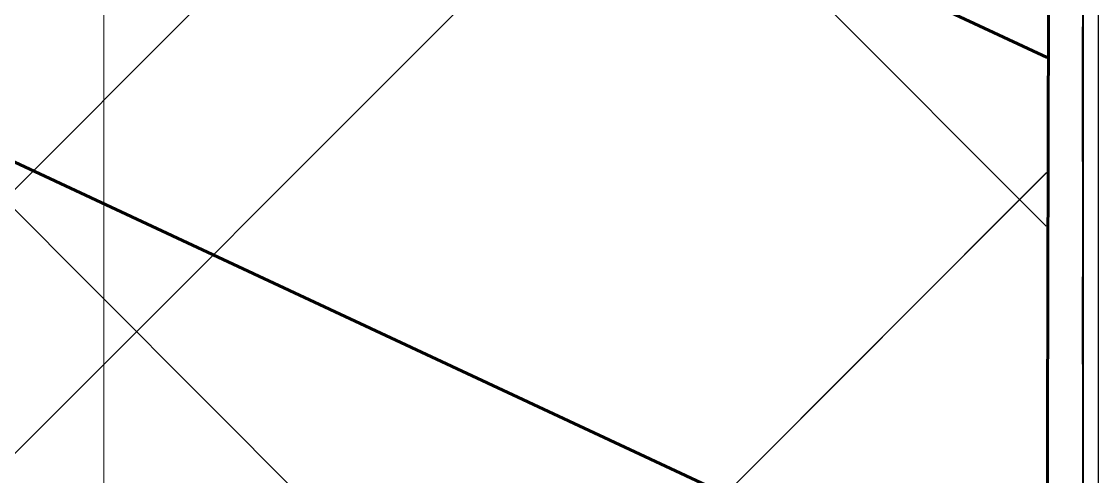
# Model space of a CAD drawing. Header units: millimetres. Extents: x -164500 to 426394, y -23753 to 102118.
# Drawn here: x 105766 to 107195, y 7042 to 7645 of the extents above; entities that cross this region are included whole.
import ezdxf

# ---------------------------------------------------------------- set-up
doc = ezdxf.new("R2010")
doc.units = ezdxf.units.MM
for name, color, linetype, lineweight in [('0) шлифовка', 5, 'Continuous', 60), ('1.4) Плинтус ПЛ-4', 6, 'Continuous', 60), ('5.2) Л-1 Линолеум', 100, 'Continuous', 30), ('7.1) НЗ Стяжка на теплый пол', 160, 'Continuous', 30), ('A-FLOR', 7, 'Continuous', 9), ('A-GENM-3', 7, 'Continuous', 5), ('Оси', 7, 'Continuous', 9)]:
    doc.layers.add(name, color=color, linetype=linetype, lineweight=lineweight)
doc.layers.add('2) защита вин плитк', color=6, linetype='Continuous')
doc.layers.add('3.2.1) Нал-ой пол 4 вып', color=3, linetype='Continuous')

# ---------------------------------------------------------------- blocks, each defined once
blk = doc.blocks.new('Рисунок_горы - Рисунок_горы-31934381-Объем проектирования 1 этажа')
at = {"layer": 'A-GENM-3'}
for p, q in [((107109, 10341.4), (107109, 6202.7)), ((107109, 7185.3), (107109, 7981.1)), ((107109, 7726), (107109, 7712.6)), ((107109, 7402.7), (107109, 7707.3)), ((107109, 7707.3), (107109, 7402.7))]:
    blk.add_line(p, q, dxfattribs=at)
for points, knots in [([(107109, 7835.6), (107109, 7835.6), (107109, 7817.1), (107109, 7793.7), (107109, 7777.8)], [0.28057554, 0.28057554, 0.28057554, 0.28057554, 0.28057555, 0.287769784, 0.287769784, 0.287769784, 0.287769784]), ([(107109, 7777.8), (107109, 7777.8), (107109, 7767.9), (107109, 7738.5), (107109, 7726)], [0.287769784, 0.287769784, 0.287769784, 0.287769784, 0.287769794, 0.294964029, 0.294964029, 0.294964029, 0.294964029]), ([(107109, 7712.6), (107109, 7712.6), (107109, 7716), (107109, 7718.5), (107109, 7719.1)], [0.302158273, 0.302158273, 0.302158273, 0.302158273, 0.302158283, 0.305090294, 0.305090294, 0.305090294, 0.305090294]), ([(107109, 7707.3), (107109, 7707.3), (107109, 7709), (107109, 7710.4), (107109, 7711.6)], [0.875, 0.875, 0.875, 0.875, 0.87500001, 0.88713373, 0.88713373, 0.88713373, 0.88713373]), ([(107109, 7426.8), (107109, 7426.8), (107109, 7346.5), (107109, 7313.6), (107109, 7254.1)], [0.0625, 0.0625, 0.0625, 0.0625, 0.06250001, 0.125, 0.125, 0.125, 0.125]), ([(107109, 7343.8), (107109, 7343.8), (107109, 7344), (107109, 7344.2), (107109, 7344.4)], [0.333333333, 0.333333333, 0.333333333, 0.333333333, 0.333333343, 0.337540582, 0.337540582, 0.337540582, 0.337540582]), ([(107109, 7321.6), (107109, 7321.6), (107109, 7315.3), (107109, 7310.5), (107109, 7307)], [0.16666667, 0.16666667, 0.16666667, 0.16666667, 0.16666668, 0.19022638, 0.19022638, 0.19022638, 0.19022638]), ([(107109, 7254.1), (107109, 7254.1), (107109, 7247.9), (107109, 7227.3), (107109, 7222.2)], [0.125, 0.125, 0.125, 0.125, 0.12500001, 0.1875, 0.1875, 0.1875, 0.1875]), ([(107109, 7222.2), (107109, 7222.2), (107109, 7220.6), (107109, 7219.4), (107109, 7218.6)], [0.1875, 0.1875, 0.1875, 0.1875, 0.18750001, 0.195703695, 0.195703695, 0.195703695, 0.195703695]), ([(107109, 7196.7), (107109, 7196.7), (107109, 7135.5), (107109, 7087.7), (107109, 6990)], [0.25, 0.25, 0.25, 0.25, 0.25000001, 0.3125, 0.3125, 0.3125, 0.3125])]:
    blk.add_open_spline(points, degree=3, knots=knots, dxfattribs=at)
for points in [[(107109, 7719.1), (107109, 7718.4), (107109, 7714.9), (107109, 7707.3)], [(107109, 7712.6), (107109, 7681.9), (107109, 7475.8), (107109, 7426.8)], [(107109, 7423.4), (107109, 7402.3), (107109, 7347.3), (107109, 7321.6)], [(107109, 7356.4), (107109, 7357), (107109, 7357.6), (107109, 7358.3)], [(107109, 7312.4), (107109, 7320.8), (107109, 7332.3), (107109, 7343.8)], [(107109, 7213.5), (107109, 7211.2), (107109, 7206.7), (107109, 7196.7)], [(107109, 7183.1), (107109, 7183.1), (107109, 7183.1), (107109, 7183.1)], [(107109, 7183.1), (107109, 7183.1), (107109, 7183.1), (107109, 7183.1)], [(107109, 7183.1), (107109, 7183.1), (107109, 7183.1), (107109, 7183.1)], [(107109, 7183.1), (107109, 7183.1), (107109, 7183.1), (107109, 7183.1)], [(107109, 7183.1), (107109, 7183.1), (107109, 7183.1), (107109, 7183.1)], [(107109, 7183), (107109, 7183.1), (107109, 7183.1), (107109, 7183.1)], [(107109, 7183), (107109, 7183), (107109, 7183), (107109, 7183)], [(107109, 7183), (107109, 7183), (107109, 7183), (107109, 7183)], [(107109, 7183), (107109, 7183), (107109, 7183), (107109, 7183)], [(107109, 7183), (107109, 7183), (107109, 7183), (107109, 7183)], [(107109, 7183), (107109, 7183), (107109, 7183), (107109, 7183)], [(107109, 7182.9), (107109, 7182.9), (107109, 7183), (107109, 7183)], [(107109, 7182.9), (107109, 7182.9), (107109, 7182.9), (107109, 7182.9)], [(107109, 7182.9), (107109, 7182.9), (107109, 7182.9), (107109, 7182.9)], [(107109, 7182.8), (107109, 7182.9), (107109, 7182.9), (107109, 7182.9)], [(107109, 7182.8), (107109, 7182.8), (107109, 7182.8), (107109, 7182.8)], [(107109, 7182.8), (107109, 7182.8), (107109, 7182.8), (107109, 7182.8)], [(107109, 7182.6), (107109, 7182.7), (107109, 7182.7), (107109, 7182.8)], [(107109, 7182.5), (107109, 7182.6), (107109, 7182.6), (107109, 7182.6)], [(107109, 7182.5), (107109, 7182.5), (107109, 7182.5), (107109, 7182.5)], [(107109, 7182.5), (107109, 7182.5), (107109, 7182.5), (107109, 7182.5)], [(107109, 7182.5), (107109, 7182.5), (107109, 7182.5), (107109, 7182.5)], [(107109, 7182.5), (107109, 7182.5), (107109, 7182.5), (107109, 7182.5)], [(107109, 7182.2), (107109, 7182.3), (107109, 7182.4), (107109, 7182.5)], [(107109, 7182.2), (107109, 7182.2), (107109, 7182.2), (107109, 7182.2)], [(107109, 7182.2), (107109, 7182.2), (107109, 7182.2), (107109, 7182.2)], [(107109, 7182.2), (107109, 7182.2), (107109, 7182.2), (107109, 7182.2)], [(107109, 7182.2), (107109, 7182.2), (107109, 7182.2), (107109, 7182.2)], [(107109, 7182.2), (107109, 7182.2), (107109, 7182.2), (107109, 7182.2)], [(107109, 7182.2), (107109, 7182.2), (107109, 7182.2), (107109, 7182.2)], [(107109, 7182.2), (107109, 7182.2), (107109, 7182.2), (107109, 7182.2)], [(107109, 7182.1), (107109, 7182.2), (107109, 7182.2), (107109, 7182.2)], [(107109, 7182.1), (107109, 7182.1), (107109, 7182.1), (107109, 7182.1)], [(107109, 7182.1), (107109, 7182.1), (107109, 7182.1), (107109, 7182.1)], [(107109, 7182.1), (107109, 7182.1), (107109, 7182.1), (107109, 7182.1)], [(107109, 7182), (107109, 7182.1), (107109, 7182.1), (107109, 7182.1)], [(107109, 7182), (107109, 7182), (107109, 7182), (107109, 7182)], [(107109, 7182), (107109, 7182), (107109, 7182), (107109, 7182)], [(107109, 7182), (107109, 7182), (107109, 7182), (107109, 7182)], [(107109, 7181.9), (107109, 7181.9), (107109, 7181.9), (107109, 7182)], [(107109, 7181.9), (107109, 7181.9), (107109, 7181.9), (107109, 7181.9)], [(107109, 7181.9), (107109, 7181.9), (107109, 7181.9), (107109, 7181.9)], [(107109, 7181.9), (107109, 7181.9), (107109, 7181.9), (107109, 7181.9)], [(107109, 7181.9), (107109, 7181.9), (107109, 7181.9), (107109, 7181.9)], [(107109, 7181.8), (107109, 7181.8), (107109, 7181.9), (107109, 7181.9)], [(107109, 7181.8), (107109, 7181.8), (107109, 7181.8), (107109, 7181.8)], [(107109, 7181.8), (107109, 7181.8), (107109, 7181.8), (107109, 7181.8)], [(107109, 7181.8), (107109, 7181.8), (107109, 7181.8), (107109, 7181.8)], [(107109, 7181.8), (107109, 7181.8), (107109, 7181.8), (107109, 7181.8)], [(107109, 7181.8), (107109, 7181.8), (107109, 7181.8), (107109, 7181.8)], [(107109, 7181.8), (107109, 7181.8), (107109, 7181.8), (107109, 7181.8)], [(107109, 7181.8), (107109, 7181.8), (107109, 7181.8), (107109, 7181.8)], [(107109, 7181.8), (107109, 7181.8), (107109, 7181.8), (107109, 7181.8)], [(107109, 7181.1), (107109, 7181.3), (107109, 7181.6), (107109, 7181.8)], [(107109, 7181.1), (107109, 7181.1), (107109, 7181.1), (107109, 7181.1)], [(107109, 7181.1), (107109, 7181.1), (107109, 7181.1), (107109, 7181.1)], [(107109, 7181.1), (107109, 7181.1), (107109, 7181.1), (107109, 7181.1)], [(107109, 7181.1), (107109, 7181.1), (107109, 7181.1), (107109, 7181.1)], [(107109, 7181.1), (107109, 7181.1), (107109, 7181.1), (107109, 7181.1)], [(107109, 7181), (107109, 7181), (107109, 7181), (107109, 7181.1)], [(107109, 7181), (107109, 7181), (107109, 7181), (107109, 7181)], [(107109, 7181), (107109, 7181), (107109, 7181), (107109, 7181)], [(107109, 7181), (107109, 7181), (107109, 7181), (107109, 7181)], [(107109, 7181), (107109, 7181), (107109, 7181), (107109, 7181)], [(107109, 7180.9), (107109, 7180.9), (107109, 7180.9), (107109, 7181)], [(107109, 7180.9), (107109, 7180.9), (107109, 7180.9), (107109, 7180.9)], [(107109, 7180.9), (107109, 7180.9), (107109, 7180.9), (107109, 7180.9)], [(107109, 7180.8), (107109, 7180.8), (107109, 7180.8), (107109, 7180.9)], [(107109, 7180.7), (107109, 7180.7), (107109, 7180.7), (107109, 7180.8)], [(107109, 7180.7), (107109, 7180.7), (107109, 7180.7), (107109, 7180.7)], [(107109, 7180.5), (107109, 7180.5), (107109, 7180.6), (107109, 7180.7)], [(107109, 7180.4), (107109, 7180.4), (107109, 7180.4), (107109, 7180.5)], [(107109, 7180.3), (107109, 7180.4), (107109, 7180.4), (107109, 7180.4)], [(107109, 7180.3), (107109, 7180.3), (107109, 7180.3), (107109, 7180.3)], [(107109, 7180.3), (107109, 7180.3), (107109, 7180.3), (107109, 7180.3)], [(107109, 7180.3), (107109, 7180.3), (107109, 7180.3), (107109, 7180.3)], [(107109, 7180), (107109, 7180.1), (107109, 7180.2), (107109, 7180.3)], [(107109, 7179.9), (107109, 7179.9), (107109, 7180), (107109, 7180)], [(107109, 7179.9), (107109, 7179.9), (107109, 7179.9), (107109, 7179.9)], [(107109, 7179.9), (107109, 7179.9), (107109, 7179.9), (107109, 7179.9)], [(107109, 7179.9), (107109, 7179.9), (107109, 7179.9), (107109, 7179.9)], [(107109, 7179.9), (107109, 7179.9), (107109, 7179.9), (107109, 7179.9)], [(107109, 7179.9), (107109, 7179.9), (107109, 7179.9), (107109, 7179.9)], [(107109, 7179.9), (107109, 7179.9), (107109, 7179.9), (107109, 7179.9)], [(107109, 7179.8), (107109, 7179.9), (107109, 7179.9), (107109, 7179.9)], [(107109, 7179.8), (107109, 7179.8), (107109, 7179.8), (107109, 7179.8)], [(107109, 7179.8), (107109, 7179.8), (107109, 7179.8), (107109, 7179.8)], [(107109, 7179.8), (107109, 7179.8), (107109, 7179.8), (107109, 7179.8)], [(107109, 7179.7), (107109, 7179.7), (107109, 7179.8), (107109, 7179.8)], [(107109, 7179.6), (107109, 7179.7), (107109, 7179.7), (107109, 7179.7)], [(107109, 7179.6), (107109, 7179.6), (107109, 7179.6), (107109, 7179.6)], [(107109, 7179.6), (107109, 7179.6), (107109, 7179.6), (107109, 7179.6)], [(107109, 7179.5), (107109, 7179.5), (107109, 7179.6), (107109, 7179.6)], [(107109, 7179.5), (107109, 7179.5), (107109, 7179.5), (107109, 7179.5)], [(107109, 7179.5), (107109, 7179.5), (107109, 7179.5), (107109, 7179.5)], [(107109, 7179.5), (107109, 7179.5), (107109, 7179.5), (107109, 7179.5)], [(107109, 7179.5), (107109, 7179.5), (107109, 7179.5), (107109, 7179.5)], [(107109, 7179.5), (107109, 7179.5), (107109, 7179.5), (107109, 7179.5)], [(107109, 7179.4), (107109, 7179.5), (107109, 7179.5), (107109, 7179.5)], [(107109, 7179.4), (107109, 7179.4), (107109, 7179.4), (107109, 7179.4)], [(107109, 7179.4), (107109, 7179.4), (107109, 7179.4), (107109, 7179.4)], [(107109, 7179.4), (107109, 7179.4), (107109, 7179.4), (107109, 7179.4)], [(107109, 7179.4), (107109, 7179.4), (107109, 7179.4), (107109, 7179.4)], [(107109, 7179.4), (107109, 7179.4), (107109, 7179.4), (107109, 7179.4)], [(107109, 7179.4), (107109, 7179.4), (107109, 7179.4), (107109, 7179.4)], [(107109, 7179.4), (107109, 7179.4), (107109, 7179.4), (107109, 7179.4)], [(107109, 7178.5), (107109, 7178.8), (107109, 7179.1), (107109, 7179.4)], [(107109, 7178.5), (107109, 7178.5), (107109, 7178.5), (107109, 7178.5)], [(107109, 7178.5), (107109, 7178.5), (107109, 7178.5), (107109, 7178.5)], [(107109, 7178.5), (107109, 7178.5), (107109, 7178.5), (107109, 7178.5)], [(107109, 7178.4), (107109, 7178.4), (107109, 7178.4), (107109, 7178.5)], [(107109, 7178.4), (107109, 7178.4), (107109, 7178.4), (107109, 7178.4)], [(107109, 7178.4), (107109, 7178.4), (107109, 7178.4), (107109, 7178.4)]]:
    blk.add_open_spline(points, degree=3, dxfattribs=at)

msp = doc.modelspace()

# ---------------------------------------------------------------- hatches: boundary and pattern name
at = {"layer": '0) шлифовка', "true_color": 0x2776bb}
h = msp.add_hatch(dxfattribs=at)
h.set_pattern_fill('ANSI31', color=152, scale=222, angle=110)
h.paths.add_polyline_path([(107122.766, 5322.081), (107116.733, 5322.095), (107117.829, 5788.936), (107129.595, 8231.556), (107131.123, 8882.194), (107131.12, 8883.103), (107125.092, 8883.118), (107128.012, 10127.027), (101695.702, 10139.779), (101695.702, 5042.938), (101675.702, 2948.652), (101675.702, 2843.938), (101683.702, 2843.938), (101683.702, 2788.938), (101754.702, 2788.938), (101754.702, 2728.938), (101724.702, 2728.938), (101674.702, 2738.938), (101674.702, 2773.938), (101666.702, 2773.938), (101666.702, 2788.938), (101618.804, 2788.938), (101613.161, 384.938), (101633.702, 384.938), (101633.702, 1388.938), (101634.702, 1388.938), (101666.702, 1388.938), (101666.702, 1403.938), (101674.702, 1438.938), (101724.702, 1438.938), (101724.702, 1448.938), (101754.702, 1448.938), (101754.702, 1388.938), (101683.702, 1388.938), (101683.702, 1333.938), (101675.702, 384.938), (101935.702, 384.938), (101935.702, 34.938), (102944.702, 34.938), (105244.702, 34.938), (105510.35, 34.938), (105510.908, 272.796), (105573.702, 272.649), (105573.702, 384.938), (106095.702, 384.938), (106095.702, 34.938), (106294.702, 34.938), (107110.354, 34.938), (107110.952, 289.481), (107110.959, 292.698), (107116.121, 2491.552), (107116.667, 2724.096), (107110.635, 2724.111), (107111.566, 3120.882)])
at = {"layer": '2) защита вин плитк'}
h = msp.add_hatch(dxfattribs=at)
h.set_pattern_fill('ANSI31', color=256, scale=222)
h.paths.add_polyline_path([(107122.766, 5322.081), (107116.733, 5322.095), (107117.829, 5788.936), (107129.595, 8231.556), (107131.123, 8882.194), (107131.12, 8883.103), (107125.092, 8883.118), (107128.012, 10127.027), (101695.702, 10139.779), (101695.702, 5042.938), (101675.702, 2948.652), (101675.702, 2843.938), (101683.702, 2843.938), (101683.702, 2788.938), (101754.702, 2788.938), (101754.702, 2728.938), (101724.702, 2728.938), (101674.702, 2738.938), (101674.702, 2773.938), (101666.702, 2773.938), (101666.702, 2788.938), (101618.804, 2788.938), (101613.161, 384.938), (101633.702, 384.938), (101633.702, 1388.938), (101634.702, 1388.938), (101666.702, 1388.938), (101666.702, 1403.938), (101674.702, 1438.938), (101724.702, 1438.938), (101724.702, 1448.938), (101754.702, 1448.938), (101754.702, 1388.938), (101683.702, 1388.938), (101683.702, 1333.938), (101675.702, 384.938), (101935.702, 384.938), (101935.702, 34.938), (102944.702, 34.938), (105244.702, 34.938), (105510.35, 34.938), (105510.908, 272.796), (105573.702, 272.649), (105573.702, 384.938), (106095.702, 384.938), (106095.702, 34.938), (106294.702, 34.938), (107110.354, 34.938), (107110.952, 289.481), (107110.959, 292.698), (107116.121, 2491.552), (107116.667, 2724.096), (107110.635, 2724.111), (107111.566, 3120.882)])
at = {"layer": '3.2.1) Нал-ой пол 4 вып'}
h = msp.add_hatch(dxfattribs=at)
h.set_pattern_fill('ANSI31', color=256, scale=300)
h.paths.add_polyline_path([(107122.766, 5349.917), (107116.733, 5349.931), (107117.829, 5816.772), (107129.595, 8259.392), (107131.123, 8910.03), (107131.12, 8910.94), (107125.092, 8910.954), (107128.012, 10154.863), (101695.702, 10167.615), (101695.702, 5070.774), (101675.702, 2976.488), (101675.702, 2871.774), (101683.702, 2871.774), (101683.702, 2816.774), (101754.702, 2816.774), (101754.702, 2756.774), (101724.702, 2756.774), (101674.702, 2766.774), (101674.702, 2801.774), (101666.702, 2801.774), (101666.702, 2816.774), (101618.804, 2816.774), (101613.161, 412.774), (101633.702, 412.774), (101633.702, 1416.774), (101634.702, 1416.774), (101666.702, 1416.774), (101666.702, 1431.774), (101674.702, 1466.774), (101724.702, 1466.774), (101724.702, 1476.774), (101754.702, 1476.774), (101754.702, 1416.774), (101683.702, 1416.774), (101683.702, 1361.774), (101675.702, 412.774), (101935.702, 412.774), (101935.702, 62.774), (102944.702, 62.774), (105244.702, 62.774), (105510.35, 62.774), (105510.908, 300.632), (105573.702, 300.485), (105573.702, 412.774), (106095.702, 412.774), (106095.702, 62.774), (106294.702, 62.774), (107110.354, 62.774), (107110.952, 317.318), (107110.959, 320.534), (107116.121, 2519.389), (107116.667, 2751.933), (107110.635, 2751.947), (107111.566, 3148.718)])
at = {"layer": '5.2) Л-1 Линолеум'}
h = msp.add_hatch(dxfattribs=at)
h.set_pattern_fill('ANSI37', color=256, scale=300)
h.paths.add_polyline_path([(107122.766, 5349.917), (107116.733, 5349.931), (107117.829, 5816.772), (107129.595, 8259.392), (107131.123, 8910.03), (107131.12, 8910.94), (107125.092, 8910.954), (107128.012, 10154.863), (101695.702, 10167.615), (101695.702, 5070.774), (101675.702, 2976.488), (101675.702, 2871.774), (101683.702, 2871.774), (101683.702, 2816.774), (101754.702, 2816.774), (101754.702, 2756.774), (101724.702, 2756.774), (101674.702, 2766.774), (101674.702, 2801.774), (101666.702, 2801.774), (101666.702, 2816.774), (101618.804, 2816.774), (101613.161, 412.774), (101633.702, 412.774), (101633.702, 1416.774), (101634.702, 1416.774), (101666.702, 1416.774), (101666.702, 1431.774), (101674.702, 1466.774), (101724.702, 1466.774), (101724.702, 1476.774), (101754.702, 1476.774), (101754.702, 1416.774), (101683.702, 1416.774), (101683.702, 1361.774), (101675.702, 412.774), (101935.702, 412.774), (101935.702, 62.774), (102944.702, 62.774), (105244.702, 62.774), (105510.35, 62.774), (105510.908, 300.632), (105573.702, 300.485), (105573.702, 412.774), (106095.702, 412.774), (106095.702, 62.774), (106294.702, 62.774), (107110.354, 62.774), (107110.952, 317.318), (107110.959, 320.534), (107116.121, 2519.389), (107116.667, 2751.933), (107110.635, 2751.947), (107111.566, 3148.718)])
at = {"layer": '7.1) НЗ Стяжка на теплый пол'}
h = msp.add_hatch(dxfattribs=at)
h.set_pattern_fill('ANSI31', color=256, scale=333)
h.paths.add_polyline_path([(107122.766, 5322.081), (107116.733, 5322.095), (107117.829, 5788.936), (107129.595, 8231.556), (107131.123, 8882.194), (107131.12, 8883.103), (107125.092, 8883.118), (107128.012, 10127.027), (101695.702, 10139.779), (101695.702, 5042.938), (101675.702, 2948.652), (101675.702, 2843.938), (101683.702, 2843.938), (101683.702, 2788.938), (101754.702, 2788.938), (101754.702, 2728.938), (101724.702, 2728.938), (101674.702, 2738.938), (101674.702, 2773.938), (101666.702, 2773.938), (101666.702, 2788.938), (101618.804, 2788.938), (101613.161, 384.938), (101633.702, 384.938), (101633.702, 1388.938), (101634.702, 1388.938), (101666.702, 1388.938), (101666.702, 1403.938), (101674.702, 1438.938), (101724.702, 1438.938), (101724.702, 1448.938), (101754.702, 1448.938), (101754.702, 1388.938), (101683.702, 1388.938), (101683.702, 1333.938), (101675.702, 384.938), (101935.702, 384.938), (101935.702, 34.938), (102944.702, 34.938), (105244.702, 34.938), (105510.35, 34.938), (105510.908, 272.796), (105573.702, 272.649), (105573.702, 384.938), (106095.702, 384.938), (106095.702, 34.938), (106294.702, 34.938), (107110.354, 34.938), (107110.952, 289.481), (107110.959, 292.698), (107116.121, 2491.552), (107116.667, 2724.096), (107110.635, 2724.111), (107111.566, 3120.882)])

# ---------------------------------------------------------------- linework, layer by layer
for p, q in [((107194.702, 13.938), (107194.702, 10463.938)), ((107173.702, 8581.564), (107173.702, 7600.418)), ((107174.702, 7638.19), (107173.702, 7638.19)), ((107173.702, 7626.425), (107174.702, 7626.425)), ((107173.702, 7626.044), (107174.702, 7626.044)), ((107174.702, 7625.507), (107173.702, 7625.507)), ((107174.702, 7625.126), (107173.702, 7625.126)), ((107174.702, 7603.918), (107173.702, 7603.918)), ((107173.702, 7600.418), (107174.702, 7600.418)), ((107174.702, 7598.795), (107173.702, 7598.795)), ((107173.702, 7598.795), (107173.702, 7260.009)), ((107174.702, 7470.748), (107173.702, 7470.748)), ((107173.702, 7468.677), (107174.702, 7468.677)), ((107173.702, 7460.179), (107174.702, 7460.179)), ((107174.702, 7307.1), (107173.702, 7307.1)), ((107174.702, 7301.052), (107173.702, 7301.052)), ((107173.702, 7260.009), (107174.702, 7260.009)), ((107174.702, 7259.392), (107173.702, 7259.392)), ((107173.702, 7259.392), (107173.702, 7006.678)), ((107173.702, 7222.081), (107174.702, 7222.081)), ((107173.702, 7218.055), (107174.702, 7218.055)), ((107174.702, 7198.663), (107173.702, 7198.663)), ((107173.702, 7197.232), (107174.702, 7197.232)), ((107173.702, 7196.243), (107174.702, 7196.243)), ((107173.702, 7191.184), (107174.702, 7191.184))]:
    msp.add_line(p, q)
at = {"flags": 128}
msp.add_lwpolyline([(107110.305, 13.938), (107110.952, 289.481), (107110.959, 292.698), (107116.121, 2491.552), (107116.667, 2724.096), (107110.635, 2724.111), (107111.566, 3120.882), (107117.598, 3120.868), (107117.608, 3125.051), (107122.766, 5322.081), (107116.733, 5322.095), (107117.829, 5788.936), (107123.861, 5788.922), (107129.595, 8231.556), (107131.123, 8882.194), (107131.125, 8883.103), (107125.092, 8883.118), (107128.012, 10127.027), (101656.06, 10139.872), (101643.854, 4940.386), (101623.854, 4940.433), (101612.919, 281.946), (101872.918, 281.336), (101872.097, -68.663)], dxfattribs=at)
for points, knots in [([(107173.702, 7626.425), (107173.702, 7633.657), (107173.702, 7640.256), (107173.702, 7635.59), (107173.702, 7608.181), (107173.702, 7567.778), (107173.702, 7528.061), (107173.702, 7511.827), (107173.702, 7487.283), (107173.702, 7470.942), (107173.702, 7464.851), (107173.702, 7460.779), (107173.702, 7460.2), (107173.702, 7460.181)], [-2.06349042, -2.06349042, -2.06349042, -2.06349042, -2.00395837, -1.93237727, -1.83765033, -1.71806401, -1.60162022, -1.47573962, -1.34673164, -1.21573287, -1.11803613, -1.01635157, -0.95698106, -0.95698106, -0.95698106, -0.95698106]), ([(107173.702, 7459.8), (107173.702, 7459.819), (107173.702, 7460.398), (107173.702, 7464.47), (107173.702, 7470.561), (107173.702, 7486.902), (107173.702, 7511.446), (107173.702, 7527.68), (107173.702, 7567.397), (107173.702, 7607.8), (107173.702, 7635.209), (107173.702, 7639.875), (107173.702, 7633.276), (107173.702, 7626.044)], [-1.10650936, -1.10650936, -1.10650936, -1.10650936, -1.04713885, -0.94545429, -0.84775756, -0.71675878, -0.5877508, -0.4618702, -0.34542641, -0.22584009, -0.13111315, -0.05953205, 0, 0, 0, 0]), ([(107173.702, 7460.179), (107173.702, 7460.179), (107173.702, 7460.541), (107173.702, 7462.262), (107173.702, 7470.212), (107173.702, 7477.106), (107173.702, 7479.411), (107173.702, 7483.555), (107173.702, 7502.446), (107173.702, 7531.3), (107173.702, 7565.161), (107173.702, 7593.655), (107173.702, 7620.803), (107173.702, 7625.507)], [-0.954059101, -0.954059101, -0.954059101, -0.954059101, -0.909245152, -0.805131824, -0.745171576, -0.716678947, -0.696510533, -0.654664947, -0.568286653, -0.433363225, -0.278140309, -0.114988738, 0, 0, 0, 0]), ([(107173.702, 7625.126), (107173.702, 7620.422), (107173.702, 7593.274), (107173.702, 7564.78), (107173.702, 7530.919), (107173.702, 7502.065), (107173.702, 7483.174), (107173.702, 7479.03), (107173.702, 7476.725), (107173.702, 7469.831), (107173.702, 7461.881), (107173.702, 7460.16), (107173.702, 7459.798), (107173.702, 7459.798)], [-2.063490421, -2.063490421, -2.063490421, -2.063490421, -1.948501683, -1.785350112, -1.630127197, -1.495203768, -1.408825474, -1.366979888, -1.346811474, -1.318318845, -1.258358598, -1.154245269, -1.10943132, -1.10943132, -1.10943132, -1.10943132]), ([(107173.702, 7470.748), (107173.702, 7472.98), (107173.702, 7482.28), (107173.702, 7494.561), (107173.702, 7534.278), (107173.702, 7574.681), (107173.702, 7602.089), (107173.702, 7606.193), (107173.702, 7602.498), (107173.702, 7600.418)], [-0.626330224, -0.626330224, -0.626330224, -0.626330224, -0.5877508, -0.461870196, -0.345426407, -0.225840094, -0.131113154, -0.059532053, -0.027260677, -0.027260677, -0.027260677, -0.027260677]), ([(107173.702, 7598.795), (107173.702, 7601.422), (107173.702, 7605.507), (107173.702, 7601.318), (107173.702, 7573.91), (107173.702, 7533.506), (107173.702, 7493.789), (107173.702, 7481.183), (107173.702, 7471.361), (107173.702, 7468.677)], [-2.040384429, -2.040384429, -2.040384429, -2.040384429, -2.003958368, -1.932377267, -1.837650327, -1.718064014, -1.601620225, -1.475739622, -1.429708735, -1.429708735, -1.429708735, -1.429708735]), ([(107173.702, 7222.081), (107173.702, 7230.105), (107173.702, 7235.184), (107173.702, 7240.94), (107173.702, 7250.11), (107173.702, 7258.978), (107173.702, 7269.246), (107173.702, 7278.005), (107173.702, 7286.368), (107173.702, 7292.842), (107173.702, 7300.758), (107173.702, 7305.721), (107173.702, 7308.294), (107173.702, 7301.588), (107173.702, 7280.609), (107173.702, 7239.552), (107173.702, 7213.936), (107173.702, 7198.669), (107173.702, 7198.669), (107173.702, 7197.342), (107173.702, 7197.239), (107173.702, 7197.234)], [-1.57009871, -1.57009871, -1.57009871, -1.57009871, -1.5411593, -1.50175442, -1.44654096, -1.38272401, -1.31911942, -1.25739594, -1.18377407, -1.10480245, -1.02774663, -0.95525387, -0.89693494, -0.83301328, -0.75110472, -0.65260243, -0.53453892, -0.45111644, -0.36594366, -0.28900594, -0.27942435, -0.27942435, -0.27942435, -0.27942435]), ([(107173.702, 7193.205), (107173.702, 7193.205), (107173.702, 7193.289), (107173.702, 7194.643), (107173.702, 7194.643), (107173.702, 7209.91), (107173.702, 7235.525), (107173.702, 7276.583), (107173.702, 7297.562), (107173.702, 7304.268), (107173.702, 7301.695), (107173.702, 7296.732), (107173.702, 7288.816), (107173.702, 7282.342), (107173.702, 7273.978), (107173.702, 7266.588), (107173.702, 7261.711), (107173.702, 7260.009)], [-1.29418338, -1.29418338, -1.29418338, -1.29418338, -1.28109277, -1.20415505, -1.11898226, -1.03555979, -0.91749628, -0.81899399, -0.73708543, -0.67316377, -0.61484484, -0.54235208, -0.46529625, -0.38632464, -0.31270277, -0.25097929, -0.21844312, -0.21844312, -0.21844312, -0.21844312]), ([(107173.702, 7193.208), (107173.702, 7193.213), (107173.702, 7193.316), (107173.702, 7194.643), (107173.702, 7194.643), (107173.702, 7209.91), (107173.702, 7235.525), (107173.702, 7276.583), (107173.702, 7297.562), (107173.702, 7304.268), (107173.702, 7301.695), (107173.702, 7296.732), (107173.702, 7288.816), (107173.702, 7282.342), (107173.702, 7273.978), (107173.702, 7265.22), (107173.702, 7254.952), (107173.702, 7246.084), (107173.702, 7236.914), (107173.702, 7231.158), (107173.702, 7226.079), (107173.702, 7218.055)], [-1.29067436, -1.29067436, -1.29067436, -1.29067436, -1.28109277, -1.20415505, -1.11898226, -1.03555979, -0.91749628, -0.81899399, -0.73708543, -0.67316377, -0.61484484, -0.54235208, -0.46529625, -0.38632464, -0.31270277, -0.25097929, -0.1873747, -0.12355775, -0.06834428, -0.02893941, 0, 0, 0, 0]), ([(107173.702, 7259.392), (107173.702, 7260.613), (107173.702, 7264.962), (107173.702, 7271.957), (107173.702, 7280.32), (107173.702, 7286.794), (107173.702, 7294.71), (107173.702, 7299.673), (107173.702, 7302.246), (107173.702, 7295.54), (107173.702, 7274.561), (107173.702, 7233.504), (107173.702, 7207.888), (107173.702, 7192.621), (107173.702, 7192.621), (107173.702, 7191.292), (107173.702, 7191.19), (107173.702, 7191.186)], [-1.34266608, -1.34266608, -1.34266608, -1.34266608, -1.31911942, -1.25739594, -1.18377407, -1.10480245, -1.02774663, -0.95525387, -0.89693494, -0.83301328, -0.75110472, -0.65260243, -0.53453892, -0.45111644, -0.36594366, -0.28900594, -0.27904317, -0.27904317, -0.27904317, -0.27904317]), ([(107173.702, 7197.232), (107173.702, 7197.232), (107173.702, 7198.453), (107173.702, 7202.378), (107173.702, 7208.997), (107173.702, 7221.212)], [-0.275915982, -0.275915982, -0.275915982, -0.275915982, -0.185437504, -0.086084559, 0, 0, 0, 0]), ([(107173.702, 7217.185), (107173.702, 7204.971), (107173.702, 7198.352), (107173.702, 7194.427), (107173.702, 7193.205), (107173.702, 7193.205)], [-1.570098707, -1.570098707, -1.570098707, -1.570098707, -1.484014148, -1.384661204, -1.294182725, -1.294182725, -1.294182725, -1.294182725]), ([(107173.702, 7198.663), (107173.702, 7196.735), (107173.702, 7194.398), (107173.702, 7193.264), (107173.702, 7193.21)], [-1.469924755, -1.469924755, -1.469924755, -1.469924755, -1.384661204, -1.298669374, -1.298669374, -1.298669374, -1.298669374]), ([(107173.702, 7191.184), (107173.702, 7191.184), (107173.702, 7192.276), (107173.702, 7194.55), (107173.702, 7196.243)], [-0.275915873, -0.275915873, -0.275915873, -0.275915873, -0.185437504, -0.106204448, -0.106204448, -0.106204448, -0.106204448])]:
    msp.add_open_spline(points, degree=3, knots=knots)
at = {"layer": '1.4) Плинтус ПЛ-4', "flags": 128}
msp.add_lwpolyline([(107110.305, 13.938), (107110.952, 289.481), (107110.959, 292.698), (107116.121, 2491.552), (107116.667, 2724.096), (107110.635, 2724.111), (107111.566, 3120.882), (107117.598, 3120.868), (107117.608, 3125.051), (107122.766, 5322.081), (107116.733, 5322.095), (107117.829, 5788.936), (107123.861, 5788.922), (107129.595, 8231.556), (107131.123, 8882.194), (107131.125, 8883.103), (107125.092, 8883.118), (107128.012, 10127.027), (105874.702, 10129.969)], dxfattribs=at)
at = {"layer": 'A-FLOR'}
msp.add_line((107174.702, 10243.938), (107174.702, 33.938), dxfattribs=at)
at = {"layer": 'Оси'}
msp.add_lwpolyline([(105874.702, -36.062), (105874.702, 2957.679), (105874.702, 16892.225), (105874.702, 21892.225)], dxfattribs=at)

# ---------------------------------------------------------------- block references
msp.add_blockref('Рисунок_горы - Рисунок_горы-31934381-Объем проектирования 1 этажа', (64.702, -136.062))

doc.saveas('drawing.dxf')
